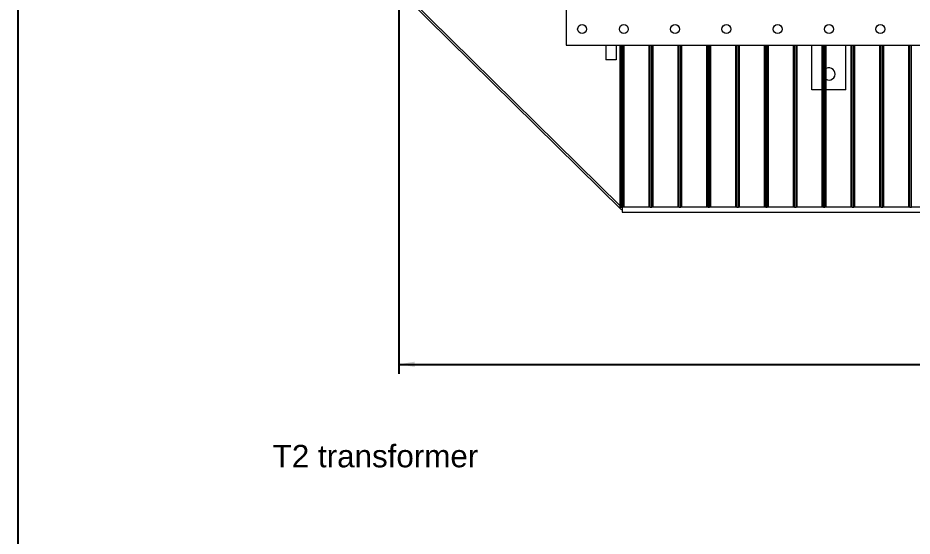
# Model space of a CAD drawing. Header units: millimetres. Extents: x 51507 to 66627, y -17810 to -7118.
# Drawn here: x 55467 to 56862, y -13721 to -12912 of the extents above; entities that cross this region are included whole.
import ezdxf

# ---------------------------------------------------------------- set-up
doc = ezdxf.new("R2010")
doc.units = ezdxf.units.MM
doc.header["$LTSCALE"] = 10
doc.layers.get('Defpoints').update_dxf_attribs({"lineweight": 25})
doc.layers.add('2', color=3, linetype='Continuous', lineweight=25)
doc.layers.add('粗实线', color=4, linetype='Continuous', lineweight=18)
doc.styles.get("Standard").update_dxf_attribs({"font": ''})
doc.styles.get('Standard').set_extended_font_data('arial')
doc.dimstyles.new('1-10', dxfattribs={"dimscale": 10, "dimtxt": 3.5, "dimasz": 2.5, "dimexe": 1.5, "dimexo": 1, "dimgap": 0.5, "dimtad": 1, "dimtxsty": 'Standard', "dimcen": 2.5, "dimdle": 5, "dimclrd": 3, "dimclre": 3, "dimclrt": 3, "dimadec": 0, "dimazin": 0, "dimtfac": 1, "dimtmove": 0, "dimatfit": 2, "dimfxl": 0, "dimtolj": 1, "dimarcsym": 0})

# ---------------------------------------------------------------- blocks, each defined once
blk = doc.blocks.new('*X51')
at = {"layer": '2', "linetype": 'Continuous'}
for points in [[(56061.4, -13452.4), (56086.4, -13448.2), (56086.4, -13456.5)], [(58473.4, -13452.4), (58448.4, -13448.2), (58448.4, -13456.5)]]:
    blk.add_hatch(color=3, dxfattribs=at).paths.add_polyline_path(points, flags=0)
at = {"layer": '2', "color": 3, "linetype": 'Continuous'}
for p, q in [((56061.4, -12789), (56061.4, -13467.4)), ((58473.4, -12875.9), (58473.4, -13467.4)), ((56061.4, -13452.4), (58473.4, -13452.4))]:
    blk.add_line(p, q, dxfattribs=at)
at = {"layer": '2', "color": 3, "insert": (57267.4, -13429.5), "char_height": 35, "width": 209.947, "attachment_point": 5}
blk.add_mtext('2420', dxfattribs=at)

msp = doc.modelspace()

# ---------------------------------------------------------------- linework, layer by layer
at = {"layer": 'Defpoints'}
msp.add_line((55467.409, -7118.116), (55467.409, -17810.116), dxfattribs=at)
at = {"layer": '粗实线'}
for p, q in [((56322.409, -11974.113), (56322.409, -12954.113)), ((56406.909, -13205.05), (56068.546, -12871.613)), ((56408.856, -13211.181), (56065.356, -12872.681)), ((56322.409, -12954.113), (58212.409, -12954.113)), ((56384.409, -12954.113), (56384.409, -12977.113)), ((56400.409, -12954.113), (56400.409, -12977.113)), ((56406.909, -13207.113), (56406.909, -12954.113)), ((56408.709, -13207.113), (56408.709, -12954.113)), ((56411.109, -13207.113), (56411.109, -12954.113)), ((56412.909, -13207.113), (56412.909, -12954.113)), ((56451.909, -13207.113), (56451.909, -12954.113)), ((56453.709, -13207.113), (56453.709, -12954.113)), ((56456.109, -13207.113), (56456.109, -12954.113)), ((56457.909, -13207.113), (56457.909, -12954.113)), ((56496.909, -13207.113), (56496.909, -12954.113)), ((56498.709, -13207.113), (56498.709, -12954.113)), ((56501.109, -13207.113), (56501.109, -12954.113)), ((56502.909, -13207.113), (56502.909, -12954.113)), ((56541.909, -13207.113), (56541.909, -12954.113)), ((56543.709, -13207.113), (56543.709, -12954.113)), ((56546.109, -13207.113), (56546.109, -12954.113)), ((56547.909, -13207.113), (56547.909, -12954.113)), ((56586.909, -13207.113), (56586.909, -12954.113)), ((56588.709, -13207.113), (56588.709, -12954.113)), ((56591.109, -13207.113), (56591.109, -12954.113)), ((56592.909, -13207.113), (56592.909, -12954.113)), ((56631.909, -13207.113), (56631.909, -12954.113)), ((56633.709, -13207.113), (56633.709, -12954.113)), ((56636.109, -13207.113), (56636.109, -12954.113)), ((56637.909, -13207.113), (56637.909, -12954.113)), ((56676.909, -13207.113), (56676.909, -12954.113)), ((56678.709, -13207.113), (56678.709, -12954.113)), ((56681.109, -13207.113), (56681.109, -12954.113)), ((56682.909, -13207.113), (56682.909, -12954.113)), ((56705.409, -13024.113), (56705.409, -12954.113)), ((56721.909, -13207.113), (56721.909, -12954.113)), ((56723.709, -13207.113), (56723.709, -12954.113)), ((56726.109, -13207.113), (56726.109, -12954.113)), ((56727.909, -13207.113), (56727.909, -12954.113)), ((56758.409, -13024.113), (56758.409, -12954.113)), ((56766.909, -13207.113), (56766.909, -12954.113)), ((56768.709, -13207.113), (56768.709, -12954.113)), ((56771.109, -13207.113), (56771.109, -12954.113)), ((56772.909, -13207.113), (56772.909, -12954.113)), ((56811.909, -13207.113), (56811.909, -12954.113)), ((56813.709, -13207.113), (56813.709, -12954.113)), ((56816.109, -13207.113), (56816.109, -12954.113)), ((56817.909, -13207.113), (56817.909, -12954.113)), ((56856.909, -13207.113), (56856.909, -12954.113)), ((56858.709, -13207.113), (56858.709, -12954.113)), ((56861.109, -13207.113), (56861.109, -12954.113)), ((56400.409, -12977.113), (56384.409, -12977.113)), ((56721.909, -13024.113), (56705.409, -13024.113)), ((56758.409, -13024.113), (56727.909, -13024.113)), ((56406.909, -13207.113), (56408.709, -13207.113)), ((56408.709, -13207.113), (56411.109, -13207.113)), ((56408.856, -13211.181), (56409.909, -13210.113)), ((56409.909, -13208.007), (56409.002, -13207.113)), ((56409.909, -13207.113), (56409.909, -13211.113)), ((56409.909, -13211.113), (56409.909, -13215.113)), ((56409.909, -13215.113), (58124.909, -13215.113)), ((56453.709, -13207.113), (56411.109, -13207.113)), ((56451.909, -13207.113), (56412.909, -13207.113)), ((56453.709, -13207.113), (56456.109, -13207.113)), ((56498.709, -13207.113), (56456.109, -13207.113)), ((56496.909, -13207.113), (56457.909, -13207.113)), ((56498.709, -13207.113), (56501.109, -13207.113)), ((56543.709, -13207.113), (56501.109, -13207.113)), ((56541.909, -13207.113), (56502.909, -13207.113)), ((56543.709, -13207.113), (56546.109, -13207.113)), ((56588.709, -13207.113), (56546.109, -13207.113)), ((56586.909, -13207.113), (56547.909, -13207.113)), ((56588.709, -13207.113), (56591.109, -13207.113)), ((56633.709, -13207.113), (56591.109, -13207.113)), ((56631.909, -13207.113), (56592.909, -13207.113)), ((56633.709, -13207.113), (56636.109, -13207.113)), ((56678.709, -13207.113), (56636.109, -13207.113)), ((56676.909, -13207.113), (56637.909, -13207.113)), ((56678.709, -13207.113), (56681.109, -13207.113)), ((56723.709, -13207.113), (56681.109, -13207.113)), ((56721.909, -13207.113), (56682.909, -13207.113)), ((56723.709, -13207.113), (56726.109, -13207.113)), ((56768.709, -13207.113), (56726.109, -13207.113)), ((56766.909, -13207.113), (56727.909, -13207.113)), ((56768.709, -13207.113), (56771.109, -13207.113)), ((56813.709, -13207.113), (56771.109, -13207.113)), ((56811.909, -13207.113), (56772.909, -13207.113)), ((56813.709, -13207.113), (56816.109, -13207.113)), ((56858.709, -13207.113), (56816.109, -13207.113)), ((56856.909, -13207.113), (56817.909, -13207.113)), ((56858.709, -13207.113), (56861.109, -13207.113)), ((56903.709, -13207.113), (56861.109, -13207.113))]:
    msp.add_line(p, q, dxfattribs=at)
for centre in [(56347.409, -12929.113), (56412.409, -12929.113), (56492.409, -12929.113), (56572.409, -12929.113), (56652.409, -12929.113), (56732.409, -12929.113), (56812.409, -12929.113)]:
    msp.add_circle(centre, 7, dxfattribs=at)
for start, end in [(270, 118.273714), (241.726286, 270)]:
    msp.add_arc((56732.409, -12999.113), 9.5, start, end, dxfattribs=at)

# ---------------------------------------------------------------- texts
at = {"layer": '2', "color": 3, "insert": (56025.114, -13595.883), "char_height": 35, "width": 640.1372, "attachment_point": 5}
msp.add_mtext('T2 transformer', dxfattribs=at)

# ---------------------------------------------------------------- dimensions: what is measured, and where the dimension line sits
at = {"layer": '2'}
dim = msp.add_linear_dim(base=(58473.409, -13452.369), p1=(56061.409, -12779.02), p2=(58473.409, -12865.935), text='2420', dimstyle='1-10', override={"dimsah": 1}, dxfattribs=at)
dim.commit()
dim.dimension.update_dxf_attribs({"geometry": '*X51', "text_midpoint": (57267.409, -13429.509)})

doc.saveas('drawing.dxf')
